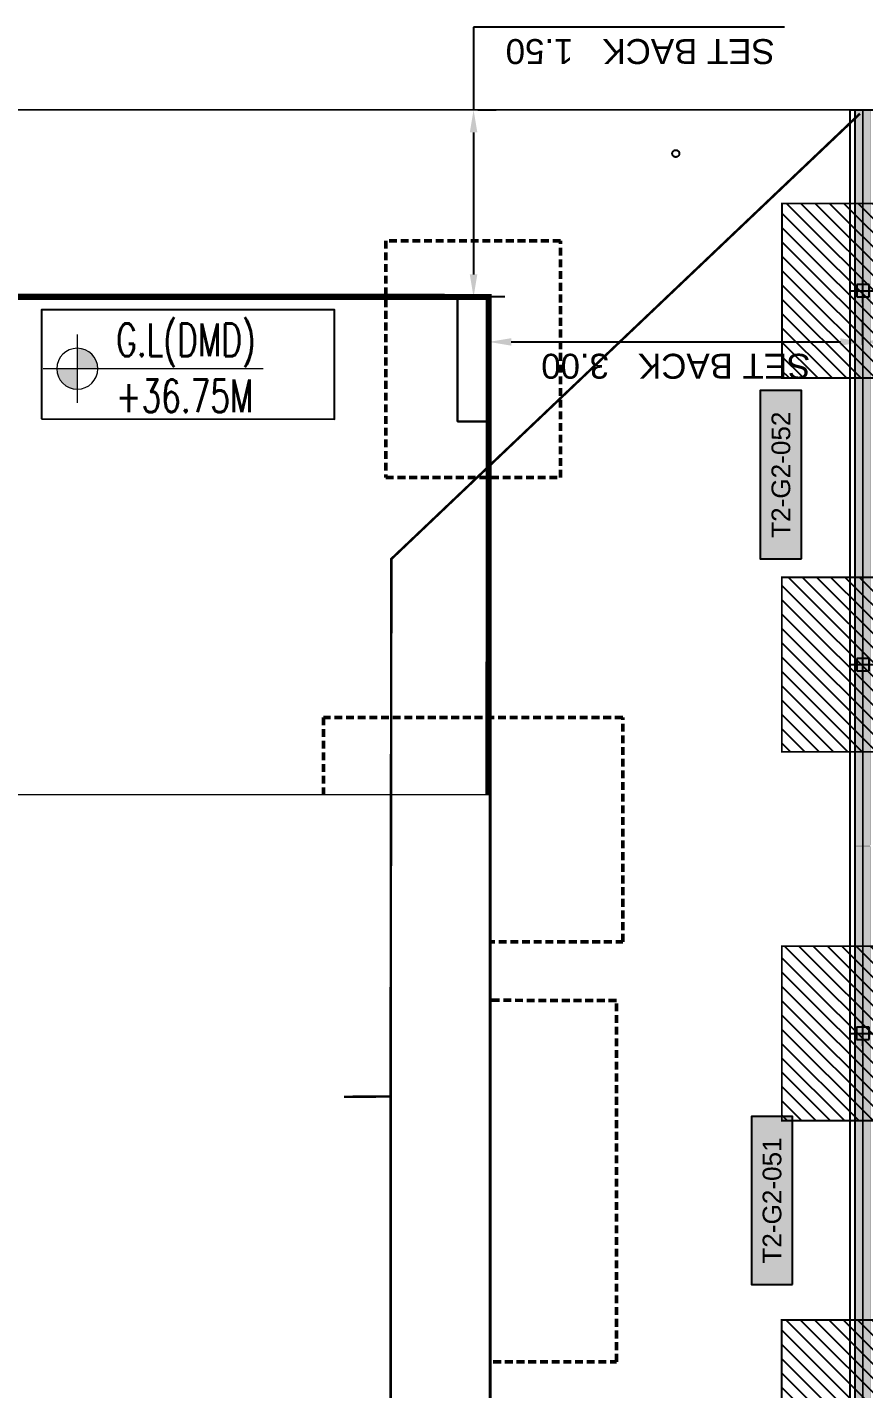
# Model space of a CAD drawing. Header units: centimetres. Extents: x -6122352 to 6876996, y -1694241 to 2592194.
# Drawn here: x 40038 to 46747, y -28418 to -17492 of the extents above; entities that cross this region are included whole.
import ezdxf
from ezdxf.enums import TextEntityAlignment as Align
from ezdxf.xclip import XClip

# ---------------------------------------------------------------- set-up
doc = ezdxf.new("R2010")
doc.units = ezdxf.units.CM
doc.header["$MEASUREMENT"] = 0
doc.header["$XCLIPFRAME"] = 2
doc.header["$PDMODE"] = 66
doc.header["$PDSIZE"] = 100
for name, pattern in [('CENTER', [2, 1.25, -0.25, 0.25, -0.25]), ('DASHED2', [0.375, 0.25, -0.125]), ('XR-AR-END-SETTING OUT PLAN$0$23261-XR-AR-SI-GF$0$HIDDEN', [0.375, 0.25, -0.125]), ('XR-AR-END-SETTING OUT PLAN$0$23585-XR-AR-END-GROUND FLOOR$0$23261-XR-AR-SI-GF$0$HIDDEN', [0.375, 0.25, -0.125]), ('XR-AR-END-SETTING OUT PLAN$0$23585-XR-AR-END-GROUND FLOOR$0$945-4P-1-101-GROUND FLOOR PLAN$0$XR-MIDDLE-GROUND FLOOR PLAN$0$HIDDEN2', [0.1875, 0.125, -0.0625]), ('XR-AR-END-SETTING OUT PLAN$0$23585-XR-AR-END-GROUND FLOOR$0$XR-END-GROUND FLOOR PLAN$0$HIDDEN2', [0.1875, 0.125, -0.0625])]:
    doc.linetypes.add(name, pattern=pattern)
doc.layers.get('Defpoints').update_dxf_attribs({"color": 255, "linetype": 'CENTER'})
for name, color, linetype in [('00-MI-DIM', 7, 'Continuous'), ('23585-XR-AR-BOUNDARY WALLS AND SETBACKS$0$setback', 7, 'XR-AR-END-SETTING OUT PLAN$0$23261-XR-AR-SI-GF$0$HIDDEN'), ('@MI-FOOTINGS', 7, 'Continuous'), ('@MI-MEP', 7, 'Continuous'), ('@MI-REF LAYER', 7, 'Continuous'), ('@MI-TYPE-02', 6, 'Continuous'), ('B_TH_4', 7, 'Continuous'), ('PANEL-TAGS', 7, 'Continuous'), ('S-DIMENSION', 251, 'Continuous'), ('XR-AR-END-SETTING OUT PLAN$0$23585-XR-AR-END-GROUND FLOOR$0$A-Flor-Strs', 1, 'Continuous'), ('XREF1$0$S-LEVELS', 2, 'Continuous'), ('XREF1$0$TYPICAL NEW PROFILE', 3, 'Continuous')]:
    doc.layers.add(name, color=color, linetype=linetype)
doc.layers.add('08-Compound Wall-2', color=6, linetype='Continuous', lineweight=25, true_color=0xff00ff)
doc.layers.add('23585-XR-AR-DAMAC PLOT LIMITS$0$1-End units', color=7, linetype='Continuous', lineweight=5, true_color=0xf8991e)
for name, color, linetype, lineweight in [('@ Foundations', 4, 'DASHED2', 50), ('A-ANNO-TEXT', 3, 'Continuous', 25), ('XR-AR-END-SETTING OUT PLAN$0$23585-XR-AR-END-GROUND FLOOR$0$A-DOOR-FULL', 1, 'Continuous', 9), ('XR-AR-END-SETTING OUT PLAN$0$23585-XR-AR-END-GROUND FLOOR$0$A-FLOR-OVHD', 9, 'XR-AR-END-SETTING OUT PLAN$0$23585-XR-AR-END-GROUND FLOOR$0$23261-XR-AR-SI-GF$0$HIDDEN', 15), ('XR-AR-END-SETTING OUT PLAN$0$23585-XR-AR-END-GROUND FLOOR$0$A-GLAZ-SILL', 8, 'Continuous', 5), ('XR-AR-END-SETTING OUT PLAN$0$23585-XR-AR-END-GROUND FLOOR$0$A-GLAZ-WNDO', 232, 'Continuous', 9), ('XR-AR-END-SETTING OUT PLAN$0$23585-XR-AR-END-GROUND FLOOR$0$A-WALL', 7, 'Continuous', 30), ('XR-AR-END-SETTING OUT PLAN$0$23585-XR-AR-END-GROUND FLOOR$0$S-COLS', 51, 'Continuous', 40), ('XR-AR-END-SETTING OUT PLAN$0$23585-XR-AR-END-GROUND FLOOR$0$S-COLS-PATT', 8, 'Continuous', 5), ('XREF1$0$36-TAGLVL', 23, 'Continuous', 9)]:
    doc.layers.add(name, color=color, linetype=linetype, lineweight=lineweight)
doc.styles.add('PANELTAG_STYLE', font='arial.ttf')
doc.styles.add('Schueco-BEMSTIL', font='isocpeur.ttf', dxfattribs={"width": 0.9})
doc.styles.get("Standard").update_dxf_attribs({"font": 'arial.ttf'})
doc.styles.add('XREF1$0$DLT_TEXT', font='romans.shx', dxfattribs={"width": 0.7})
doc.dimstyles.new('MI- JWC-TXT-2.5 MM', dxfattribs={"dimscale": 1.5, "dimtxt": 2.5, "dimasz": 1, "dimexe": 2, "dimexo": 1, "dimgap": 1, "dimtad": 1, "dimdec": 0, "dimdsep": 46, "dimtxsty": 'Schueco-BEMSTIL', "dimblk": 'OPEN30', "dimcen": 0, "dimdle": 2, "dimclrd": 140, "dimclre": 8, "dimclrt": 40, "dimadec": 0, "dimazin": 2, "dimtfac": 1, "dimtdec": 0, "dimtix": 1, "dimtmove": 2, "dimatfit": 3, "dimldrblk": 'OPEN', "dimfxl": 2, "dimlwd": -1, "dimlwe": -1, "dimarcsym": 0})
doc.dimstyles.get("Standard").update_dxf_attribs({"dimtxt": 5, "dimasz": 0.5, "dimexe": 0.18, "dimexo": 0.0625, "dimgap": 0.09, "dimtad": 0, "dimtih": 1, "dimtoh": 1, "dimdec": 0, "dimzin": 0, "dimdsep": 46, "dimtxsty": 'Standard', "dimcen": 0.09, "dimadec": 0, "dimazin": 0, "dimtfac": 1, "dimtdec": 0, "dimtofl": 0, "dimtmove": 0, "dimatfit": 3, "dimfxl": 1, "dimtolj": 1, "dimtzin": 0, "dimarcsym": 0})

# ---------------------------------------------------------------- blocks, each defined once
blk = doc.blocks.new('23585-XR-AR-BOUNDARY WALLS AND SETBACKS')
at = {"layer": '08-Compound Wall-2'}
for points in [[(496436.7277566377, 2768919.127338286), (496436.6600999988, 2768919.053499999), (496436.5926415088, 2768918.979880149)], [(496408.2168123897, 2768888.011560644), (496425.8384823207, 2768871.865715776), (496431.8861699822, 2768878.466056528), (496435.9395700579, 2768882.889856611), (496439.9931717184, 2768887.313658422), (496444.0465700577, 2768891.737456611), (496448.0999700584, 2768896.16125661), (496454.2139138345, 2768902.833818778), (496436.5926161939, 2768918.979903345)]]:
    blk.add_lwpolyline(points, dxfattribs=at)
at = {"layer": '23585-XR-AR-BOUNDARY WALLS AND SETBACKS$0$setback', "ltscale": 40, "const_width": 0.05}
blk.add_lwpolyline([(496450.1166039872, 2768902.654816253), (496435.739399212, 2768915.828395682), (496431.5844285272, 2768911.293928354), (496427.5310491073, 2768906.870150816), (496423.477649108, 2768902.446350815), (496419.4242262879, 2768898.02272591), (496415.3708491076, 2768893.598950814), (496411.2143615309, 2768889.062660108), (496425.5918737933, 2768875.889272825), (496429.7479994969, 2768880.425195873), (496433.80140178, 2768884.848998366), (496437.8550515898, 2768889.272852725), (496441.9084017799, 2768893.696598366), (496445.9618017811, 2768898.120398366)], close=True, dxfattribs=at)
blk = doc.blocks.new('A$C9d9485f6')
at = {"layer": 'A-ANNO-TEXT', "rotation": 312.4881850805905}
blk.add_blockref('23585-XR-AR-BOUNDARY WALLS AND SETBACKS', (-2377088.534775567, -1504219.252137818), dxfattribs=at)
blk = doc.blocks.new('23585-XR-AR-DAMAC PLOT LIMITS')
at = {"layer": '23585-XR-AR-DAMAC PLOT LIMITS$0$1-End units', "color": 251, "true_color": 0x636466}
for points in [[(496454.3552999999, 2768902.8401), (496436.6601, 2768919.0535), (496442.8416999998, 2768925.799900001), (496460.5367000001, 2768909.586300001)], [(496448.1737000002, 2768896.093699999), (496430.4785000002, 2768912.3073), (496436.6601, 2768919.0535), (496454.3552999999, 2768902.8401)]]:
    blk.add_lwpolyline(points, close=True, dxfattribs=at)
blk = doc.blocks.new('A$Cf093b529')
at = {"layer": 'A-ANNO-TEXT'}
blk.add_blockref('23585-XR-AR-DAMAC PLOT LIMITS', (-495391.9901121984, -2768603.441896566), dxfattribs=at)
blk = doc.blocks.new('*U35')
for points in [[(91, -5.684341886080801e-14), (41, -5.684341886080801e-14), (41, 1021), (91, 1021)], [(0, 0), (38, -5.684341886080801e-14), (38, -50), (50, -50), (50, -249.999999999997), (0, -249.999999999997)], [(1100, 2.842170943040401e-14), (1062, -2.842170943040401e-14), (1062, -49.99999999999997), (1050, -49.99999999999997), (1050, -249.999999999997), (1100, -249.999999999997)]]:
    blk.add_lwpolyline(points, close=True)
at = {"color": 8, "linetype": 'XR-AR-END-SETTING OUT PLAN$0$23585-XR-AR-END-GROUND FLOOR$0$XR-END-GROUND FLOOR PLAN$0$HIDDEN2'}
blk.add_arc((41, -5.684341886080801e-14), 1021, 1.594950045944486e-15, 90, dxfattribs=at)
at = {"layer": 'XR-AR-END-SETTING OUT PLAN$0$23585-XR-AR-END-GROUND FLOOR$0$A-GLAZ-SILL', "linetype": 'XR-AR-END-SETTING OUT PLAN$0$23585-XR-AR-END-GROUND FLOOR$0$945-4P-1-101-GROUND FLOOR PLAN$0$XR-MIDDLE-GROUND FLOOR PLAN$0$HIDDEN2', "ltscale": 3}
blk.add_lwpolyline([(0, 0), (1100, 0), (1100, -249.999999999997), (0, -249.999999999997)], close=True, dxfattribs=at)
blk = doc.blocks.new('*U37')
for points in [[(91, -5.684341886080801e-14), (41, -5.684341886080801e-14), (41, 1021), (91, 1021)], [(0, 0), (38, -5.684341886080801e-14), (38, -50), (50, -50), (50, -109.9999999801787), (0, -109.9999999801787)], [(1100, 2.842170943040401e-14), (1062, -2.842170943040401e-14), (1062, -49.99999999999997), (1050, -49.99999999999997), (1050, -109.9999999801786), (1100, -109.9999999801786)]]:
    blk.add_lwpolyline(points, close=True)
at = {"color": 8, "linetype": 'XR-AR-END-SETTING OUT PLAN$0$23585-XR-AR-END-GROUND FLOOR$0$XR-END-GROUND FLOOR PLAN$0$HIDDEN2'}
blk.add_arc((41, -5.684341886080801e-14), 1021, 1.594950045944486e-15, 90, dxfattribs=at)
at = {"layer": 'XR-AR-END-SETTING OUT PLAN$0$23585-XR-AR-END-GROUND FLOOR$0$A-GLAZ-SILL', "linetype": 'XR-AR-END-SETTING OUT PLAN$0$23585-XR-AR-END-GROUND FLOOR$0$945-4P-1-101-GROUND FLOOR PLAN$0$XR-MIDDLE-GROUND FLOOR PLAN$0$HIDDEN2', "ltscale": 3}
blk.add_lwpolyline([(0, 0), (1100, 0), (1100, -109.9999999801786), (0, -109.9999999801786)], close=True, dxfattribs=at)
blk = doc.blocks.new('XR-AR-END-SETTING OUT PLAN$0$23585-XR-AR-END-GROUND FLOOR$0$A$C75a8815d')
at = {"layer": 'XR-AR-END-SETTING OUT PLAN$0$23585-XR-AR-END-GROUND FLOOR$0$S-COLS', "color": 252, "lineweight": 30}
for points in [[(-0.02841067314147949, 3499.999932765961), (-0.02841019630432129, 2699.999933242798), (249.9715893268585, 2699.999932765961), (249.9715902805328, 3499.999933004379)], [(3.814697265625e-06, 0.001664876937866211), (3.814697265625e-06, 550.001665353775), (250.0000038146973, 550.0016646385193), (250.0000038146973, 0.001665115356445312)], [(-0.02838230133056641, -3999.998283624649), (-0.0283818244934082, -2999.99828338623), (249.9716181755066, -2999.998282670975), (249.9716184139252, -3999.998283147812)]]:
    blk.add_lwpolyline(points, close=True, dxfattribs=at)
blk = doc.blocks.new('XR-AR-END-SETTING OUT PLAN')
at = {"layer": 'XR-AR-END-SETTING OUT PLAN$0$23585-XR-AR-END-GROUND FLOOR$0$A-FLOR-OVHD', "color": 8}
blk.add_line((3200.106140449643, 10249.99855422974), (3200.106631532311, 8999.99834060669), dxfattribs=at)
at = {"layer": 'XR-AR-END-SETTING OUT PLAN$0$23585-XR-AR-END-GROUND FLOOR$0$A-FLOR-OVHD', "color": 8, "ltscale": 5}
for p, q in [((4150.149359419942, 9210.30683708191), (3250.158987239003, 9610.350899219513)), ((3250.158987298608, 9210.306836605072), (4150.149360194802, 9610.350899219513))]:
    blk.add_line(p, q, dxfattribs=at)
blk.add_lwpolyline([(3250.158987298608, 9210.306836605072), (4150.149359419942, 9210.30683708191), (4150.149360194802, 9610.350899219513), (3250.158987239003, 9610.350899219513)], close=True, dxfattribs=at)
at = {"layer": 'XR-AR-END-SETTING OUT PLAN$0$23585-XR-AR-END-GROUND FLOOR$0$A-Flor-Strs', "color": 8}
for p, q in [((3000.102111771703, 10249.9985537529), (3000.102079167962, 8999.993498325348)), ((3300.102112427354, 10249.99855422974), (3300.102079108357, 8999.99349784851)), ((3300.102093592286, 9549.99603509903), (3171.357380345464, 9681.451865673065)), ((3000.102095738053, 9549.996026039124), (3300.102093592286, 9549.99603509903)), ((3300.102093592286, 9549.99603509903), (3171.35738016665, 9418.540202617645))]:
    blk.add_line(p, q, dxfattribs=at)
at = {"layer": 'XR-AR-END-SETTING OUT PLAN$0$23585-XR-AR-END-GROUND FLOOR$0$A-GLAZ-SILL', "color": 8}
blk.add_line((3250.100986972451, 6049.997144699097), (3250.10133947432, 8199.998291492462), dxfattribs=at)
at = {"layer": 'XR-AR-END-SETTING OUT PLAN$0$23585-XR-AR-END-GROUND FLOOR$0$A-GLAZ-WNDO', "color": 8}
for p, q in [((3000.101339235902, 8199.998291015625), (3000.101339116693, 8149.998291015625)), ((3150.100986912847, 6099.997143745422), (3150.101339116693, 8199.998291015625)), ((3150.101339116693, 8199.998291015625), (3150.101339295506, 8149.998290538788)), ((3150.101339295506, 8149.998290538788), (3000.101339116693, 8149.998291015625)), ((3000.101213410497, 7447.998108863831), (3000.101213350892, 7497.998109340668)), ((3000.101213350892, 7497.998109340668), (3150.101213827729, 7497.998108386993)), ((3150.101213887334, 7447.998108863831), (3000.101213410497, 7447.998108863831)), ((3150.101213827729, 7497.998108386993), (3150.101213887334, 7447.998108863831)), ((3000.100987270474, 6746.998107910156), (3000.100986436009, 6796.998108863831)), ((3000.100986436009, 6796.998108863831), (3150.100987270474, 6796.998108863831)), ((3150.100987270474, 6796.998108863831), (3150.100986376405, 6746.998108863831)), ((3150.100986376405, 6746.998108863831), (3000.100987270474, 6746.998107910156)), ((3000.100986972451, 6049.997144699097), (3000.100986972451, 6099.997144699097)), ((3000.100986972451, 6099.997144699097), (3150.100986912847, 6099.997143745422)), ((3000.100986972451, 6049.997144699097), (3250.100986972451, 6049.997144699097)), ((3150.100986912847, 6099.997143745422), (3150.100987151265, 6049.997144699097))]:
    blk.add_line(p, q, dxfattribs=at)
for points in [[(3250.122793927789, 8199.997313976288), (3000.101339235902, 8199.998291015625)], [(3000.101213350892, 7497.998109340668), (3000.101339116693, 8149.998291015625)], [(3050.101339116693, 8149.998291015625), (3050.101213350892, 7497.998108863831)], [(3000.100986972451, 6099.997144699097), (3000.101213410497, 7447.998108863831)], [(3050.101213291287, 7447.998109340668), (3050.100986912847, 6796.998107910156)], [(3050.100986853242, 6746.998108386993), (3050.1009863168, 6099.997145175934)]]:
    blk.add_lwpolyline(points, dxfattribs=at)
at = {"layer": 'XR-AR-END-SETTING OUT PLAN$0$23585-XR-AR-END-GROUND FLOOR$0$A-WALL', "color": 8}
for points in [[(9250.102083459496, 6650.001490592957), (9050.100989297032, 6650.001235485077), (9050.10098965466, 8750.000639915466), (6850.11106570065, 8750.002635478973), (6850.111066058278, 8700.0026679039), (6750.111065879464, 8700.002668380737), (6750.111065879464, 8750.000871658325), (6650.111065939069, 8750.000871658325), (6650.111065283418, 8850.002022743225), (6950.111065164208, 8850.002250671387), (6950.111065879464, 8899.99970960617), (7050.111065879464, 8899.99970817566), (7050.11106570065, 8850.002797603607), (9050.099628582597, 8850.000640392303), (9050.10098899901, 10349.9981546402), (7050.11106581986, 10349.99975156784), (7050.111065998673, 9799.999710083008), (6950.11106570065, 9799.999708652496), (6950.112433806062, 10550.00580835342), (7050.108891561627, 10550.00580835342), (7050.104876235127, 10449.99988079071), (9050.099116638303, 10449.9981546402), (9049.948119357228, 19523.36598014832), (9249.950268521905, 19523.36597967148)], [(4790.1072358042, 8749.999267578125), (3250.101112738252, 8749.997854709625), (3250.123472645879, 8199.998291492462), (3000.123275354505, 8199.998291015625), (3000.100934281945, 8999.998242855072), (4540.107388034463, 8999.998847484589), (4540.107358470559, 9049.998554706573), (4790.107358232141, 9049.99855518341)], [(5650.11106570065, 8750.000054359436), (4790.107256367803, 8749.999291419983), (4790.107256188989, 8850.000108718872), (5650.111065641046, 8850.001082897186)], [(3250.12934859097, 5750.006791114807), (3250.100409820676, 5750.006854534149), (3250.100986972451, 6049.997144699097), (3000.129348531365, 6049.997144699097), (3000.129348650575, 5499.999974727631), (3250.129348769784, 5500.006791591644)], [(3250.129348710179, 5499.998108386993), (7760.105232134461, 5500.00174665451), (7760.105232253671, 5750.00045633316), (3250.129348531365, 5749.997789859772)]]:
    blk.add_lwpolyline(points, close=True, dxfattribs=at)
blk.add_lwpolyline([(3850.106042101979, 10500.01968860626), (5750.107330158353, 10500.00084400177), (5750.107415214181, 10250.00188541412), (4790.107357934117, 10249.9985537529), (4790.107358291745, 10149.99855566025), (4540.107357993722, 10149.99855566025), (4540.10735835135, 10249.9985537529), (3000.102095916867, 10249.99855327606), (3000.102079048753, 11999.99910259247), (3250.104392960668, 11999.99910163879), (3250.104392841458, 11100.02067995071), (3850.106042161584, 11100.02068090439), (3850.10604198277, 10499.99947547913)], dxfattribs=at)
at = {"layer": 'XR-AR-END-SETTING OUT PLAN$0$23585-XR-AR-END-GROUND FLOOR$0$A-DOOR-FULL', "color": 8, "xscale": -1, "rotation": 270}
blk.add_blockref('*U35', (4790.107358232141, 9049.99855518341), dxfattribs=at)
at = {"layer": 'XR-AR-END-SETTING OUT PLAN$0$23585-XR-AR-END-GROUND FLOOR$0$A-DOOR-FULL', "color": 8, "xscale": 0.9090909090912127, "yscale": 0.9090909090912127, "zscale": 0.9090909090912127, "rotation": 179.9999999999999}
blk.add_blockref('*U37', (6650.111066237092, 8750.001082897186), dxfattribs=at)
at = {"layer": 'XR-AR-END-SETTING OUT PLAN$0$23585-XR-AR-END-GROUND FLOOR$0$S-COLS-PATT', "color": 8}
blk.add_blockref('XR-AR-END-SETTING OUT PLAN$0$23585-XR-AR-END-GROUND FLOOR$0$A$C75a8815d', (3000.129344239831, 5499.998310089111), dxfattribs=at)
blk = doc.blocks.new('END UNIT')
at = {"xscale": 0.001, "yscale": 0.001, "zscale": 0.001}
blk.add_blockref('XR-AR-END-SETTING OUT PLAN', (-9.150201729830158, 0), dxfattribs=at)
blk = doc.blocks.new('TH_4')
blk.add_blockref('END UNIT', (495802.3053798428, 2769130.514097063))
blk = doc.blocks.new('A$C780da55d')
at = {"layer": 'S-DIMENSION'}
blk.add_circle((0, 0), 0.02813349758424844, dxfattribs=at)
at = {"layer": 'B_TH_4', "xscale": 1.000039159572381, "yscale": 1.000039159572381, "zscale": 1.000039159572381}
blk.add_blockref('TH_4', (-495814.0704651335, -2769239.302089663), dxfattribs=at)
blk = doc.blocks.new('23585-XR-AR-MALDIVE-2$0$TH_4')
blk.add_blockref('A$C780da55d', (495794.655359471, 2769130.864096801))
at = {"layer": '@ Foundations', "linetype": 'DASHED2', "ltscale": 0.25}
for points in [[(495795.1303292943, 2769137.659769025), (495797.4303292944, 2769137.659769025), (495797.4303292944, 2769140.559769025), (495795.1303292943, 2769140.559769025)], [(495797.4803292943, 2769135.389769025), (495797.4803292943, 2769137.189769024), (495795.0803292943, 2769137.189769024), (495795.0803292943, 2769135.389769025)], [(495795.5803292943, 2769131.564769024), (495796.9803292943, 2769131.564769024), (495796.9803292943, 2769133.464769024), (495795.5803292943, 2769133.464769024)]]:
    blk.add_lwpolyline(points, close=True, dxfattribs=at)
blk = doc.blocks.new('A$C9656bef6')
at = {"color": 1, "true_color": 0xeb0000, "const_width": 0.009999999999999998}
blk.add_lwpolyline([(33.14980040770024, 0.0002224419731646776), (27.14993068948388, 3.749225288629532e-05), (21.14992585452273, -2.328306436538696e-10), (15.14993336796761, 0.0002450819592922926), (9.149928534869105, 0.0002075913362205029), (1.485133543610573e-05, 0.0001887902617454529), (0, 24.00006066379137), (9.149913681205362, 24.00007946486585), (15.14991851570085, 24.00011695595458), (21.14992334786803, 24.00015444704331), (27.14992818236351, 24.00019193883054), (33.14978555543348, 24.00009431620128), (42.29969923896715, 24.00011311750859), (42.29999666335061, 0.0002288981340825558)], close=True, dxfattribs=at)
blk = doc.blocks.new('A$C03c3e00e')
at = {"color": 1, "true_color": 0xeb0000, "const_width": 0.01}
blk.add_lwpolyline([(33.15006812522188, 1.438171602785587e-05), (27.15006329119205, 1.438264735043049e-05), (21.15020591858774, 0.0001494970638304949), (15.15020108455792, 0.0001494968309998512), (9.15019625145942, 0.0001494991593062878), (0.0001474553719162941, 0.0003353334031999111), (0, 24.00021955440752), (9.150196256116033, 24.00016883295029), (15.15020108921453, 24.00016883132048), (21.15020592231303, 24.00016883062199), (27.15034586936235, 24.00002136896364), (33.15035070292652, 24.00002136942931), (42.30238985735923, 24.0000316798687), (42.30267242528498, 2.328306436538696e-10), (40.35556572116911, 9.136274456977844e-07)], close=True, dxfattribs=at)
blk = doc.blocks.new('XREF1$0$LVL  ATTR')
at = {"color": 7}
blk.add_wipeout([(-0.33727806633866564, 0.38352486299273547), (1.8973092599409713, 0.38352486299273547), (1.8973092599409713, -0.45047952129880775), (-0.33727806633866564, -0.4504795212988073)], dxfattribs=at)
at = {"layer": 'XREF1$0$36-TAGLVL', "extrusion": (-4.888139810645865e-07, 1.406522031717416e-17, 0.9999999999998805)}
h = blk.add_hatch(color=252, dxfattribs=at)
h.paths.add_polyline_path([(-0.06536514837319736, 0.1562500046566129, 0.4142135623730951), (-0.2216151483731973, 4.656612873077392e-09), (-0.06536514837319736, 4.656612873077392e-09)])
h.paths.add_polyline_path([(0.09088485162680264, 4.656612873077392e-09), (-0.06536514837319736, 4.656612873077392e-09), (-0.06536514837319736, -0.1562499953433871, 0.4142135623730951)])
at = {"layer": 'XREF1$0$36-TAGLVL', "extrusion": (-4.888139810645865e-07, 1.406522031717408e-17, 0.9999999999998805)}
for p, q in [((-0.06536515014719235, -0.2604166821887048), (-0.06536515014719235, 0.2604166511446238)), ((1.351057254982072, -1.396983861923218e-08, 5.262988010916589e-07), (-0.3253053234689158, -1.396983861923218e-08, -1.018362459642307e-07))]:
    blk.add_line(p, q, dxfattribs=at)
blk.add_circle((-0.06536514830387681, -4.494034574497252e-25, 3.195139836529895e-08), 0.15625, dxfattribs=at)
at = {"layer": 'XREF1$0$S-LEVELS', "color": 1}
blk.add_lwpolyline([(-0.3372780663386656, 0.3835248629927364), (1.897309259940972, 0.3835248629927364), (1.897309259940972, -0.4504795212988069), (-0.3372780663386656, -0.4504795212988069)], close=True, dxfattribs=at)
at = {"layer": 'XREF1$0$TYPICAL NEW PROFILE', "color": 3, "style": 'XREF1$0$DLT_TEXT', "width": 0.7}
for tag, p in [('+0.00M', (0.2413431143818681, 0.067100426539497, -0.0001437184612911057)), ('S.S.L', (0.2413431143818681, -0.3452672204089993, -0.0001437184612911057))]:
    blk.add_attdef(tag, p, '', height=0.2500000000000001, dxfattribs=at)
blk = doc.blocks.new('*D705')
at = {"color": 0, "lineweight": -2, "transparency": 16777216}
for p, q in [((494356.969295842, 2767860.795421372), (494356.969295842, 2767861.126070752)), ((494359.7894183013, 2767860.946070752), (494357.149295842, 2767860.946070752)), ((494359.9694183013, 2767860.970066854), (494359.9694183013, 2767860.766070751))]:
    blk.add_line(p, q, dxfattribs=at)
at = {"color": 0, "transparency": 16777216}
for points in [[(494357.149295842, 2767860.976070751), (494357.149295842, 2767860.916070752), (494356.969295842, 2767860.946070752)], [(494359.7894183013, 2767860.976070751), (494359.7894183013, 2767860.916070752), (494359.9694183013, 2767860.946070752)]]:
    blk.add_solid(points, dxfattribs=at)
at = {"layer": 'Defpoints', "color": 0, "transparency": 16777216}
for p in [(494359.9694183013, 2767861.032566854), (494356.969295842, 2767860.946070752), (494356.969295842, 2767860.732921372)]:
    blk.add_point(p, dxfattribs=at)
at = {"color": 0, "transparency": 16777216, "insert": (494358.4693570717, 2767861.139549606), "char_height": 0.2, "attachment_point": 5}
blk.add_mtext('\\A1;SET BACK   3.00', dxfattribs=at)
blk = doc.blocks.new('*D711')
at = {"color": 0, "lineweight": -2, "transparency": 16777216}
for p, q in [((494320.6692830389, 2767860.650229771), (494320.6692830389, 2767861.126035704)), ((494317.6695812662, 2767860.969882655), (494317.6695812662, 2767860.766035703)), ((494320.4892830389, 2767860.946035704), (494317.8495812662, 2767860.946035704))]:
    blk.add_line(p, q, dxfattribs=at)
at = {"color": 0, "transparency": 16777216}
for points in [[(494317.8495812662, 2767860.976035703), (494317.8495812662, 2767860.916035704), (494317.6695812662, 2767860.946035704)], [(494320.4892830389, 2767860.976035703), (494320.4892830389, 2767860.916035704), (494320.6692830389, 2767860.946035704)]]:
    blk.add_solid(points, dxfattribs=at)
at = {"layer": 'Defpoints', "color": 0, "transparency": 16777216}
for p in [(494317.6695812662, 2767861.032382655), (494317.6695812662, 2767860.946035704), (494320.6692830389, 2767860.587729771)]:
    blk.add_point(p, dxfattribs=at)
at = {"color": 0, "transparency": 16777216, "insert": (494319.1694321525, 2767861.139514558), "char_height": 0.2, "attachment_point": 5}
blk.add_mtext('\\A1;SET BACK   3.00', dxfattribs=at)
blk = doc.blocks.new('*D713')
at = {"color": 0, "lineweight": -2, "transparency": 16777216}
for p, q in [((494320.5405428366, 2767860.584535648), (494320.9713939648, 2767860.584535648)), ((494320.7913939648, 2767859.264563604), (494320.7913939648, 2767860.404535648)), ((494320.7568146518, 2767859.084563604), (494320.6113939648, 2767859.084563604)), ((494320.7913939648, 2767858.420827731), (494320.7913939648, 2767859.084563604)), ((494318.2987882349, 2767858.420827731), (494320.7913939648, 2767858.420827731))]:
    blk.add_line(p, q, dxfattribs=at)
at = {"color": 0, "transparency": 16777216}
for points in [[(494320.7613939648, 2767860.404535648), (494320.8213939648, 2767860.404535648), (494320.7913939648, 2767860.584535648)], [(494320.7613939648, 2767859.264563604), (494320.8213939648, 2767859.264563604), (494320.7913939648, 2767859.084563604)]]:
    blk.add_solid(points, dxfattribs=at)
at = {"layer": 'Defpoints', "color": 0, "transparency": 16777216}
for p in [(494320.4780428366, 2767860.584535648), (494320.7913939648, 2767860.584535648), (494320.8193146518, 2767859.084563604)]:
    blk.add_point(p, dxfattribs=at)
at = {"color": 0, "transparency": 16777216, "insert": (494319.4550911005, 2767858.614238372), "char_height": 0.2, "attachment_point": 5}
blk.add_mtext('\\A1;SET BACK   1.50', dxfattribs=at)
blk = doc.blocks.new('_Open30')
at = {"color": 0, "linetype": 'ByBlock', "lineweight": -2}
for p, q in [((-1, 0.26794919), (0, 0)), ((0, 0), (-1, -0.26794919)), ((0, 0), (-1, 0))]:
    blk.add_line(p, q, dxfattribs=at)
blk = doc.blocks.new('*D972')
at = {"layer": '00-MI-DIM', "color": 8, "transparency": 16777216}
for p, q in [((436895.3779130885, -149271.1944580374), (438990.7380413861, -149271.5698886985)), ((436886.5042159107, -197271.618946779), (438982.1376910816, -197271.9944264163))]:
    blk.add_line(p, q, dxfattribs=at)
at = {"layer": '00-MI-DIM', "color": 140, "transparency": 16777216}
blk.add_line((438782.1556115296, -197171.958593546), (438790.7201273586, -149371.534052618), dxfattribs=at)
at = {"layer": 'Defpoints', "color": 0, "transparency": 16777216}
for p in [(436795.3779146937, -149271.1765407997), (438790.7380445963, -149271.5340542231), (436786.5042175158, -197271.6010295413)]:
    blk.add_point(p, dxfattribs=at)
at = {"layer": '00-MI-DIM', "color": 140, "transparency": 16777216, "xscale": 100, "yscale": 100, "zscale": 100}
for p, rotation in [((438790.7380445963, -149271.5340542231), 89.98973417893167), ((438782.1376942919, -197271.9585919409), 269.9897341789317)]:
    blk.add_blockref('_Open30', p, dxfattribs=dict(at, rotation=rotation))
at = {"layer": '00-MI-DIM', "color": 40, "transparency": 16777216, "insert": (438561.4378730557, -173271.7060092971), "char_height": 250, "attachment_point": 5, "rotation": 89.98973417893166, "style": 'Schueco-BEMSTIL'}
blk.add_mtext('48000', dxfattribs=at)
blk = doc.blocks.new('_Open')
at = {"color": 0, "linetype": 'ByBlock', "lineweight": -2}
for p, q in [((-1, 0.1666666666666667), (0, 0)), ((-1, -0.1666666666666667), (0, 0)), ((0, 0), (-1, 0))]:
    blk.add_line(p, q, dxfattribs=at)
blk = doc.blocks.new('T2-FOOTING PLAN')
at = {"layer": '@MI-FOOTINGS', "transparency": 33554679}
h = blk.add_hatch(dxfattribs=at)
h.set_pattern_fill('ANSI31', color=8, scale=650)
h.set_pattern_definition([(45, (0, 0), (-57.45242597140699, 57.45242597140699), [])])
h.paths.add_polyline_path([(-700, 650), (700, 650), (700, -650), (-700, -650)])
at = {"layer": '@MI-FOOTINGS', "color": 160, "true_color": 0x3340f0, "const_width": 15}
blk.add_lwpolyline([(-700, 650), (700, 650), (700, -650), (-700, -650)], close=True, dxfattribs=at)
at = {"layer": '@MI-FOOTINGS', "color": 30}
blk.add_point((0, 0), dxfattribs=at)
blk = doc.blocks.new('PANELTAG')
at = {"layer": 'PANEL-TAGS', "color": 1}
blk.add_lwpolyline([(-13.5, -3.3), (13.5, -3.3), (13.5, 3.3), (-13.5, 3.3)], close=True, dxfattribs=at)
at = {"layer": 'PANEL-TAGS', "color": 40, "true_color": 0xffd700}
blk.add_solid([(-13.5, -3.3), (13.5, -3.3), (-13.5, 3.3), (13.5, 3.3)], dxfattribs=at)
at = {"layer": 'PANEL-TAGS', "color": 5, "style": 'PANELTAG_STYLE'}
blk.add_attdef('TAGNO', text='', height=3, dxfattribs=at).set_placement((0, 0), align=Align.CENTER)
blk = doc.blocks.new('A$Cc58cf1eb')
at = {"color": 1, "true_color": 0xeb0000, "const_width": 0.01}
blk.add_lwpolyline([(33.14980040764203, 1.311487386934459), (27.14993068925105, 1.31130243698135), (21.14992585469736, 1.311264944728464), (15.14993336779298, 1.311510026454926), (9.149928534636274, 1.311472536064684), (1.485116081312299e-05, 1.311453734990209), (0, 25.31132560828701), (9.149913681088947, 25.31134440936148), (15.14991851564264, 25.31138190068305), (21.14992334786803, 25.31141939200461), (27.14992818242172, 25.31145688379183), (33.1497855555499, 25.31135926069692), (42.29969923896715, 25.31137806223705), (42.29999666346703, 1.311493842862546)], close=True, dxfattribs=at)
dim = blk.add_linear_dim(base=(39.29985006450443, 3.172884566243738), p1=(42.29997252381872, 3.259380668401718), p2=(39.29985006450443, 2.959735186770558), text='SET BACK   <>', dimstyle='Standard', override={"dimtxt": 0.2, "dimtad": 1, "dimtih": 0, "dimdec": 2})
dim.commit()
dim.dimension.update_dxf_attribs({"geometry": '*D705', "text_midpoint": (40.79991129419068, 3.366363420151174), "insert": (-494317.6694457775, -2767857.773186185)})
blk = doc.blocks.new('A$C612c4346')
at = {"color": 1, "true_color": 0xeb0000, "const_width": 0.01}
blk.add_lwpolyline([(42.00608706020284, -17.73757537407801), (36.00608222605661, -17.73757537314668), (30.00622485333588, -17.7374402587302), (24.0062200196553, -17.7374402587302), (18.00621518632397, -17.7374402564019), (8.856166390469298, -17.737254422158), (8.856018934748136, 6.262629798613489), (18.00621519115521, 6.262579077389091), (24.00622002396267, 6.262579075526446), (30.00622485752683, 6.262579075060785), (36.00636480399407, 6.262431613169611), (42.00636963755824, 6.262431613635272), (51.15840879222378, 6.262441924307495), (51.15869136003312, -17.7375897555612), (49.21158465603366, -17.73758884193376)], close=True, dxfattribs=at)
dim = blk.add_linear_dim(base=(8.856154423439875, -15.87584629142657), p1=(11.85585619619815, -16.23415222438052), p2=(8.856154423439875, -15.78949933964759), text='SET BACK   <>', dimstyle='Standard', override={"dimtxt": 0.2, "dimtad": 1, "dimtih": 0, "dimdec": 2})
dim.commit()
dim.dimension.update_dxf_attribs({"geometry": '*D711', "text_midpoint": (10.35600530978991, -15.68236743751913), "insert": (-494308.8134268427, -2767876.821881995)})
dim = blk.add_linear_dim(base=(11.97796712204581, -16.23734634695575), p1=(12.00588780880207, -17.73731839191169), p2=(11.66461599362083, -16.23734634788707), angle=90, text='SET BACK   <>', dimstyle='Standard', override={"dimtxt": 0.2, "dimtad": 1, "dimtih": 0, "dimdec": 2, "dimtmove": 1})
dim.commit()
dim.dimension.update_dxf_attribs({"geometry": '*D713', "text_midpoint": (11.30305778415641, -18.40105426404625), "dimtype": 128, "insert": (-494308.8134268427, -2767876.821881995)})
blk = doc.blocks.new('T2-PARTITION WALL')
at = {"layer": '@MI-TYPE-02'}
h = blk.add_hatch(color=256, dxfattribs=at)
h.dxf.hatch_style = 1
h.paths.add_polyline_path([(-71.02508106571622, -42098.55009387963), (-68.87369340774603, -48000.4032188518), (51.12629905209178, -48000.44575863145), (48.97491139412159, -42098.59263365931)])
h.paths.add_polyline_path([(-68.89454710215796, -36088.55047151487), (-71.02153608424123, -42088.55009450795), (48.97845637565479, -42088.5926342876), (51.10544535767986, -36088.59301129446)])
h.paths.add_polyline_path([(-66.7640131386579, -30078.55084915002), (-68.89100212074118, -36078.55047214316), (51.10899033915484, -36078.59301192281), (53.23597932123812, -30078.59338892964)])
h.paths.add_polyline_path([(-64.63347917504143, -24068.55122678523), (-66.7604681570665, -30068.55084977832), (53.23952430277131, -30068.59338955799), (55.36651328485459, -24068.59376656482)])
h.paths.add_polyline_path([(-64.59134481713409, -23929.04480615037), (-63.51631047029514, -17929.04490245861), (56.48368760355515, -17929.06640314552), (55.40865325671621, -23929.06630683731)])
h.paths.add_polyline_path([(-63.51451874629129, -17919.04490261909), (-62.43948439945234, -11919.04499892736), (57.56051367439795, -11919.0664996143), (56.48547932755901, -17919.06640330606)])
h.paths.add_polyline_path([(-62.43769267533207, -11909.04499908781), (-61.36265832849313, -5909.045095396083), (58.63733974535717, -5909.066596083023), (57.56230539846001, -11909.06649977478)])
h.paths.add_polyline_path([(-61.36086660448927, -5899.04509555659), (-60.01430928823538, 0.01075290745939128), (59.98568878561491, -0.01074777948088013), (58.63913146936102, -5899.066596243531)])
at = {"layer": '@MI-TYPE-02', "const_width": 2.5}
for points in [[(-61.36086660448927, -5899.04509555659), (-60.01430928823538, 0.01075290745939128), (59.98568878561491, -0.01074777948088013), (58.63913146936102, -5899.066596243531)], [(-62.43769267533207, -11909.04499908781), (-61.36265832849313, -5909.045095396083), (58.63733974535717, -5909.066596083023), (57.56230539846001, -11909.06649977478)]]:
    blk.add_lwpolyline(points, close=True, dxfattribs=at)
at = {"layer": '@MI-FOOTINGS', "rotation": 89.98973417812736}
for p in [(1.185184067115188, -1449.528220314503), (0.6461511011584662, -4449.528218663094), (-0.02740348846418783, -7409.056096231885), (-0.5664364544209093, -10409.0560945805)]:
    blk.add_blockref('T2-FOOTING PLAN', p, dxfattribs=at)
at = {"layer": '00-MI-DIM'}
dim = blk.add_linear_dim(base=(1995.360129902663, -0.3575134233979043), p1=(-8.87369717785623, -48000.42448874158), p2=(0, 0), angle=89.98973417893167, dimstyle='MI- JWC-TXT-2.5 MM', dxfattribs=at)
dim.commit()
dim.dimension.update_dxf_attribs({"geometry": '*D972', "text_midpoint": (1766.059958362021, -24000.52946849744), "insert": (-436795.3779146937, 149271.1765407997)})

msp = doc.modelspace()

# ---------------------------------------------------------------- hatches: boundary and pattern name
at = {"layer": '@MI-REF LAYER'}
h = msp.add_hatch(dxfattribs=at)
h.set_pattern_fill('ANSI31', color=256, scale=1999.999998458916, angle=186.7183412143764)
h.set_pattern_definition([(231.7183412143764, (-2377109729.195271, -1504175463.930205), (196.2436825049419, -154.8819453021617), [])])
h.paths.add_polyline_path([(43738.68073460458, -23655.90952470124), (43736.25648319626, -37929.51737877565), (37486.01097863109, -37928.44418349574), (37486.197243826, -37627.81458012816), (13684.76385099723, -37623.72777045512), (13684.84687722102, -37924.35742077498), (7434.601372835674, -37923.28422825205), (7437.096943610057, -23649.45334290319)])

# ---------------------------------------------------------------- block references
at = {"layer": '@MI-REF LAYER', "xscale": 1000, "yscale": 1000, "zscale": 1000}
msp.add_blockref('A$C9d9485f6', (-23958.95045533385, 48155.57226163784), dxfattribs=at)
at = {"layer": '@MI-REF LAYER', "xscale": 1000, "yscale": 1000, "zscale": 1000, "rotation": 312.4882903633292}
msp.add_blockref('A$Cf093b529', (-891608.7329339073, 539022.7201118186), dxfattribs=at)

# ---------------------------------------------------------------- next in the draw order: block references
at = {"layer": '@MI-REF LAYER'}
ref = msp.add_blockref('23585-XR-AR-MALDIVE-2$0$TH_4', (496315359.3231163, 2769027187.440401), dxfattribs=dict(at, xscale=1000, yscale=1000, zscale=1000, rotation=179.9901620673911))
XClip(ref).set_block_clipping_path([(495793.2153157629, 2769154.4444269473), (495793.2173948847, 2769130.5145464716), (495835.2580214902, 2769130.5142366327), (495835.25754821487, 2769154.44424064), (495826.3056661505, 2769154.414231853), (495820.30566120474, 2769154.4142318536), (495814.3055188013, 2769154.4143793155), (495808.30551642505, 2769154.4143793155), (495802.30551159196, 2769154.414379318)])

# ---------------------------------------------------------------- next in the draw order: linework, layer by layer
at = {"layer": '@MI-REF LAYER', "const_width": 5}
msp.add_lwpolyline([(43738.65846700972, -23655.68647766218), (43736.3707715126, -37929.51739833178), (37486.01097861192, -37928.44418374942), (37486.19724531186, -37627.81457926358), (13684.7638511035, -37623.72777036965), (13684.84687715578, -37924.35742079547), (7434.601372811749, -37923.28422822593), (7437.096943796291, -23649.45334273261)], close=True, dxfattribs=at)

# ---------------------------------------------------------------- next in the draw order: block references
msp.add_blockref('T2-PARTITION WALL', (46739.52557966392, -18157.22017384422))
at = {"layer": '@MI-MEP', "color": 10}
for name, p, xscale, yscale, zscale, rotation in [('A$C9656bef6', (89039.49257800225, -18163.75963639671), 1000, 1000, 1000, 179.9898394947683), ('A$C03c3e00e', (46739.64405642122, -18156.12581256648), 999.9999999999999, 999.9999999999999, 999.9999999999999, 179.9901975205294)]:
    msp.add_blockref(name, p, dxfattribs=dict(at, xscale=xscale, yscale=yscale, zscale=zscale, rotation=rotation))
at = {"layer": '@MI-REF LAYER', "color": 10, "xscale": 1000, "yscale": 1000, "zscale": 1000, "rotation": 179.9898040400442}
msp.add_blockref('A$Cc58cf1eb', (89039.74077314122, -16852.49471490344), dxfattribs=at)
at = {"layer": 'PANEL-TAGS'}
ref = msp.add_blockref('PANELTAG', (46082.36629653117, -21083.05841931561), dxfattribs=dict(at, xscale=50.00000000000001, yscale=50.00000000000001, zscale=50.00000000000001, rotation=90.00000000000001))
ref.add_attrib('TAGNO', 'T2-G2-052', dxfattribs={"color": 5, "height": 150, "rotation": 90, "style": 'PANELTAG_STYLE'}).set_placement((46082.36629653117, -21083.05841931561), align=Align.MIDDLE_CENTER)
ref = msp.add_blockref('PANELTAG', (46011.0313533009, -26907.66812269157), dxfattribs=dict(at, xscale=50.00000000000001, yscale=50.00000000000001, zscale=50.00000000000001, rotation=90.00000000000001))
ref.add_attrib('TAGNO', 'T2-G2-051', dxfattribs={"color": 5, "height": 150, "rotation": 90, "style": 'PANELTAG_STYLE'}).set_placement((46011.0313533009, -26907.66812269157), align=Align.MIDDLE_CENTER)

# ---------------------------------------------------------------- next in the draw order: block references
at = {"layer": '@MI-REF LAYER', "color": 7}
ref = msp.add_blockref('XREF1$0$LVL  ATTR', (40508.24482150279, -20232.59296817821, 0.1511171693096003), dxfattribs=dict(at, xscale=-1051.480567989675, yscale=1051.480567989676, zscale=1051.480567989675, rotation=179.9901630537804))
ref.add_attrib('S.S.L', 'G.L(DMD)', (40751.30835265047, -20132.46306669954), dxfattribs={"layer": 'XREF1$0$TYPICAL NEW PROFILE', "color": 3, "height": 262.8701419974187, "rotation": 359.9901663468185, "style": 'XREF1$0$DLT_TEXT', "width": 0.7})
ref.add_attrib('+0.00M', '+36.75M', (40749.00570400366, -20581.79766941031), dxfattribs={"layer": 'XREF1$0$TYPICAL NEW PROFILE', "color": 3, "height": 262.8701419974187, "rotation": 359.9901663468185, "style": 'XREF1$0$DLT_TEXT', "width": 0.7})

# ---------------------------------------------------------------- next in the draw order: wipeouts: each hides what was drawn before it
at = {"color": 10}
msp.add_wipeout([(43738.68073460458, -23655.909524701237), (43736.25648319626, -37929.51737877564), (37486.010978631086, -37928.44418349573), (37486.197243826, -37627.81458012815), (13684.763850997228, -37623.72777045512), (13684.846877221024, -37924.35742077497), (7434.601372835674, -37923.28422825205), (7437.096943610057, -23649.453342903194)], dxfattribs=at).dxf.layer = '@MI-REF LAYER'

# ---------------------------------------------------------------- next in the draw order: linework, layer by layer
at = {"layer": '@MI-REF LAYER', "color": 1, "const_width": 19.99999999999999}
msp.add_lwpolyline([(46716.51231451862, -18185.6089975984), (42958.26728881132, -21759.23354880727), (42952.0950220391, -26072.83411725226), (42579.07842268889, -26075.39219010329), (42952.0950220391, -26072.83411725226), (42958.28999493146, -38233.75405432335), (46711.83558819382, -42053.02403252351)], dxfattribs=at)

# ---------------------------------------------------------------- next in the draw order: wipeouts: each hides what was drawn before it
at = {"color": 10}
msp.add_wipeout([(42570.51530835078, -24227.02389411388), (35601.03176511425, -24233.978483359162), (35604.72385626004, -27933.976642101297), (42574.20739975941, -27927.02205314298), (42570.515310228235, -24227.0238961636)], dxfattribs=at).dxf.layer = '@MI-REF LAYER'

# ---------------------------------------------------------------- next in the draw order: block references
at = {"layer": '@MI-REF LAYER', "color": 10, "xscale": 1000, "yscale": 1000, "zscale": 1000, "rotation": 179.9901574591612}
msp.add_blockref('A$C612c4346', (55592.63066443887, -35895.23663787439), dxfattribs=at)

doc.saveas('drawing.dxf')
